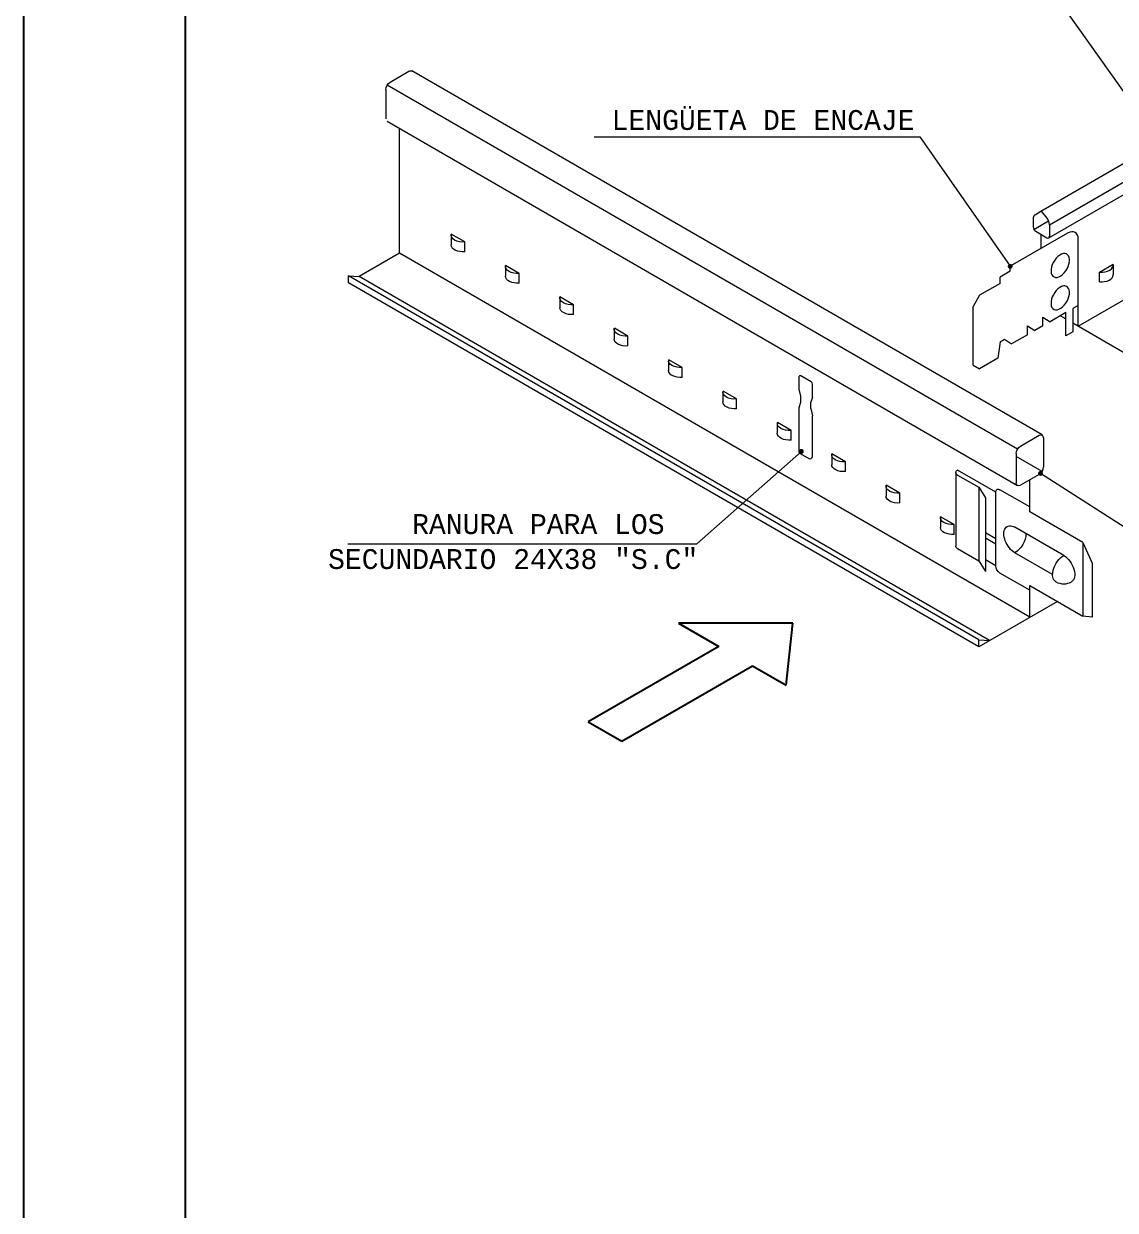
# Model space of a CAD drawing. Header units: millimetres. Extents: x 3383 to 4292, y 1469 to 1637.
# Drawn here: x 3482.1032 to 3482.3258, y 1569.3206 to 1569.5624 of the extents above; entities that cross this region are included whole.
import ezdxf
from ezdxf.enums import TextEntityAlignment as Align

# ---------------------------------------------------------------- set-up
doc = ezdxf.new("R2010")
doc.units = ezdxf.units.MM
doc.header["$LTSCALE"] = 0.0035
doc.layers.get('0').update_dxf_attribs({"lineweight": 5})
for name, color, linetype in [('LOGO_PLADUR', 7, 'Continuous'), ('MARCO', 7, 'Continuous'), ('PIEZA', 7, 'Continuous'), ('REFFORMAT', 1, 'Continuous')]:
    doc.layers.add(name, color=color, linetype=linetype)
doc.styles.get("Standard").update_dxf_attribs({"font": 'LUCON.TTF'})

# ---------------------------------------------------------------- blocks, each defined once
blk = doc.blocks.new('PP')
at = {"const_width": 0.5, "flags": 128}
blk.add_lwpolyline([(-0.25, -0.25, 1), (0.25, -0.25, 1)], format="xyb", close=True, dxfattribs=at)
blk = doc.blocks.new('A$C354F74AE')
at = {"layer": 'LOGO_PLADUR'}
for p, q in [((41.68, 24.07), (18.41, 24.1)), ((40.38, 11.41), (41.68, 24.07)), ((26.64, 19.35), (0, 3.97)), ((6.87, 0), (33.51, 15.38))]:
    blk.add_line(p, q, dxfattribs=at)
at = {"layer": 'PIEZA'}
for p, q in [((18.41, 24.1), (26.64, 19.35)), ((33.51, 15.38), (40.38, 11.41)), ((0, 3.97), (6.87, 0))]:
    blk.add_line(p, q, dxfattribs=at)

msp = doc.modelspace()

# ---------------------------------------------------------------- linework, layer by layer
for p, q in [((3482.31278, 1569.56916), (3482.33476, 1569.53822)), ((3482.31057, 1569.52425), (3482.37401, 1569.56088)), ((3482.31234, 1569.52145), (3482.37578, 1569.55808)), ((3482.31218, 1569.51876), (3482.37562, 1569.55539)), ((3482.1779, 1569.55053), (3482.18171, 1569.55273)), ((3482.31083, 1569.4786), (3482.18232, 1569.55279)), ((3482.3058, 1569.47569), (3482.17729, 1569.54989)), ((3482.17703, 1569.54903), (3482.17703, 1569.54303)), ((3482.3058, 1569.46827), (3482.17729, 1569.54247)), ((3482.1798, 1569.51563), (3482.1798, 1569.54102)), ((3482.28591, 1569.5394), (3482.30433, 1569.51298)), ((3482.31822, 1569.50081), (3482.37452, 1569.53332)), ((3482.30901, 1569.52288), (3482.30901, 1569.52102)), ((3482.30942, 1569.5235), (3482.31057, 1569.52425)), ((3482.31188, 1569.52281), (3482.31072, 1569.5242)), ((3482.30916, 1569.5205), (3482.31217, 1569.52224)), ((3482.31234, 1569.52145), (3482.31234, 1569.5191)), ((3482.19033, 1569.51934), (3482.19033, 1569.51734)), ((3482.19313, 1569.51794), (3482.19035, 1569.51954)), ((3482.19313, 1569.51594), (3482.19313, 1569.51794)), ((3482.31605, 1569.51975), (3482.30433, 1569.51298)), ((3482.30953, 1569.52012), (3482.31182, 1569.5188)), ((3482.31067, 1569.51665), (3482.31067, 1569.51946)), ((3482.31822, 1569.50081), (3482.31822, 1569.5185)), ((3482.1798, 1569.51563), (3482.17158, 1569.51088)), ((3482.30832, 1569.44144), (3482.1798, 1569.51563)), ((3482.20141, 1569.51294), (3482.20141, 1569.51094)), ((3482.20421, 1569.51154), (3482.20144, 1569.51314)), ((3482.30433, 1569.51198), (3482.30433, 1569.51298)), ((3482.32256, 1569.51182), (3482.32533, 1569.51342)), ((3482.32535, 1569.51322), (3482.32535, 1569.51122)), ((3482.29792, 1569.43684), (3482.16941, 1569.51103)), ((3482.16941, 1569.51103), (3482.17158, 1569.51088)), ((3482.16941, 1569.50963), (3482.16941, 1569.51103)), ((3482.30009, 1569.43669), (3482.17158, 1569.51088)), ((3482.20421, 1569.50954), (3482.20421, 1569.51154)), ((3482.30433, 1569.51198), (3482.30227, 1569.5108)), ((3482.30227, 1569.5095), (3482.30227, 1569.5108)), ((3482.32256, 1569.50982), (3482.32256, 1569.51182)), ((3482.29792, 1569.43544), (3482.16941, 1569.50963)), ((3482.30227, 1569.5095), (3482.29807, 1569.50707)), ((3482.2125, 1569.50654), (3482.2125, 1569.50454)), ((3482.2153, 1569.50514), (3482.21252, 1569.50674)), ((3482.29807, 1569.50707), (3482.29677, 1569.50482)), ((3482.2153, 1569.50314), (3482.2153, 1569.50514)), ((3482.29677, 1569.49282), (3482.29677, 1569.50482)), ((3482.31571, 1569.50356), (3482.31245, 1569.50167)), ((3482.31571, 1569.49878), (3482.31571, 1569.50356)), ((3482.31822, 1569.505), (3482.31713, 1569.50437)), ((3482.31713, 1569.50437), (3482.31713, 1569.4996)), ((3482.31098, 1569.50262), (3482.31245, 1569.50167)), ((3482.31098, 1569.50082), (3482.31098, 1569.50262)), ((3482.31459, 1569.50291), (3482.31571, 1569.50226)), ((3482.31713, 1569.50144), (3482.32861, 1569.49481)), ((3482.22359, 1569.50014), (3482.22359, 1569.49814)), ((3482.22638, 1569.49874), (3482.22361, 1569.50034)), ((3482.22638, 1569.49674), (3482.22638, 1569.49874)), ((3482.30786, 1569.49902), (3482.30461, 1569.49715)), ((3482.30786, 1569.50082), (3482.30933, 1569.49987)), ((3482.30786, 1569.49902), (3482.30786, 1569.50082)), ((3482.31098, 1569.50082), (3482.30933, 1569.49987)), ((3482.31713, 1569.4996), (3482.31571, 1569.49878)), ((3482.30227, 1569.4976), (3482.30184, 1569.49425)), ((3482.30227, 1569.4976), (3482.30314, 1569.4981)), ((3482.30314, 1569.4981), (3482.30461, 1569.49715)), ((3482.23467, 1569.49374), (3482.23467, 1569.49174)), ((3482.23747, 1569.49234), (3482.23469, 1569.49394)), ((3482.30184, 1569.49425), (3482.29807, 1569.49207)), ((3482.23747, 1569.49034), (3482.23747, 1569.49234)), ((3482.29677, 1569.49282), (3482.29807, 1569.49207)), ((3482.26125, 1569.49043), (3482.26125, 1569.48794)), ((3482.26377, 1569.48941), (3482.26162, 1569.49065)), ((3482.26402, 1569.48634), (3482.26402, 1569.48897)), ((3482.24576, 1569.48734), (3482.24576, 1569.48534)), ((3482.24855, 1569.48594), (3482.24578, 1569.48754)), ((3482.26125, 1569.48794), (3482.26157, 1569.48648)), ((3482.26157, 1569.48648), (3482.26157, 1569.48521)), ((3482.26402, 1569.48634), (3482.26369, 1569.48526)), ((3482.24855, 1569.48394), (3482.24855, 1569.48594)), ((3482.26157, 1569.48521), (3482.26125, 1569.48413)), ((3482.26125, 1569.48413), (3482.26125, 1569.47525)), ((3482.26369, 1569.48399), (3482.26369, 1569.48526)), ((3482.26369, 1569.48399), (3482.26402, 1569.48253)), ((3482.26402, 1569.47423), (3482.26402, 1569.48253)), ((3482.25684, 1569.48094), (3482.25684, 1569.47894)), ((3482.25964, 1569.47954), (3482.25687, 1569.48114)), ((3482.25964, 1569.47754), (3482.25964, 1569.47954)), ((3482.30641, 1569.47634), (3482.31022, 1569.47854)), ((3482.31109, 1569.47804), (3482.31109, 1569.47204)), ((3482.2404, 1569.45644), (3482.26175, 1569.47525)), ((3482.2615, 1569.47482), (3482.26327, 1569.47379)), ((3482.26793, 1569.47454), (3482.26793, 1569.47254)), ((3482.27072, 1569.47314), (3482.26795, 1569.47474)), ((3482.30555, 1569.47484), (3482.30555, 1569.46884)), ((3482.31083, 1569.47118), (3482.30555, 1569.47424)), ((3482.27072, 1569.47114), (3482.27072, 1569.47314)), ((3482.29324, 1569.47094), (3482.29324, 1569.45594)), ((3482.30139, 1569.46694), (3482.29359, 1569.47144)), ((3482.29359, 1569.47044), (3482.29792, 1569.46794)), ((3482.31022, 1569.47054), (3482.30641, 1569.46834)), ((3482.30832, 1569.46294), (3482.30832, 1569.46944)), ((3482.33114, 1569.45758), (3482.31052, 1569.47077)), ((3482.27901, 1569.46814), (3482.27901, 1569.46614)), ((3482.28181, 1569.46674), (3482.27904, 1569.46834)), ((3482.29792, 1569.46794), (3482.29927, 1569.4658)), ((3482.29792, 1569.46794), (3482.29792, 1569.45294)), ((3482.30832, 1569.46394), (3482.30225, 1569.46744)), ((3482.28181, 1569.46474), (3482.28181, 1569.46674)), ((3482.29927, 1569.4658), (3482.29927, 1569.4508)), ((3482.30139, 1569.45194), (3482.30139, 1569.46694)), ((3482.31914, 1569.45669), (3482.30832, 1569.46294)), ((3482.2901, 1569.46174), (3482.2901, 1569.45974)), ((3482.29289, 1569.46034), (3482.29012, 1569.46194)), ((3482.29289, 1569.45834), (3482.29289, 1569.46034)), ((3482.31524, 1569.45404), (3482.30529, 1569.45979)), ((3482.30139, 1569.45744), (3482.29927, 1569.45866)), ((3482.30139, 1569.45635), (3482.29927, 1569.45758)), ((3482.29359, 1569.45544), (3482.29792, 1569.45294)), ((3482.31914, 1569.45669), (3482.32102, 1569.45246)), ((3482.31914, 1569.45669), (3482.31914, 1569.44169)), ((3482.29792, 1569.45294), (3482.29927, 1569.4508)), ((3482.30139, 1569.45194), (3482.29927, 1569.45316)), ((3482.31299, 1569.45014), (3482.30529, 1569.45459)), ((3482.30832, 1569.44694), (3482.30225, 1569.45044)), ((3482.32102, 1569.45246), (3482.32102, 1569.44146)), ((3482.30832, 1569.44794), (3482.31914, 1569.44169)), ((3482.30832, 1569.44144), (3482.30832, 1569.44794)), ((3482.31395, 1569.44469), (3482.29792, 1569.43544)), ((3482.32102, 1569.44146), (3482.31914, 1569.44169)), ((3482.29792, 1569.43684), (3482.30009, 1569.43669)), ((3482.29792, 1569.43544), (3482.29792, 1569.43684))]:
    msp.add_line(p, q)
for points in [[(3482.21949, 1569.5394), (3482.28591, 1569.5394)], [(3482.16929, 1569.45644), (3482.2404, 1569.45644)]]:
    msp.add_lwpolyline(points)
for centre, radius, start, end in [((3482.2615, 1569.49043), 0.00025, 60, 180), ((3482.26352, 1569.48897), 0.0005, 0, 60), ((3482.26175, 1569.47525), 0.0005, 180, 240), ((3482.26352, 1569.47423), 0.0005, 240, 0), ((3482.31524, 1569.45144), 0.00318, 240, 300)]:
    msp.add_arc(centre, radius, start, end)
at = {"extrusion": (0, 0, -1)}
for centre, major_axis, start_param, end_param in [((3482.18171, 1569.55173), (0.00061, 0.00106), -0.785398, 0), ((3482.1779, 1569.54953), (0.00061, 0.00106), 3.926991, 5.497787), ((3482.19278, 1569.51934), (0.00245, 0), 1.428899, 3.28349), ((3482.19278, 1569.51734), (0.00245, 0), 1.428899, 3.141595), ((3482.20386, 1569.51294), (0.00245, 0), 1.428899, 3.28349), ((3482.20386, 1569.51094), (0.00245, 0), 1.428899, 3.141595), ((3482.21495, 1569.50654), (0.00245, 0), 1.428899, 3.28349), ((3482.21495, 1569.50454), (0.00245, 0), 1.428899, 3.141595), ((3482.22603, 1569.50014), (0.00245, 0), 1.428899, 3.28349), ((3482.22603, 1569.49814), (0.00245, 0), 1.428899, 3.141595), ((3482.23712, 1569.49374), (0.00245, 0), 1.428899, 3.28349), ((3482.23712, 1569.49174), (0.00245, 0), 1.428899, 3.141595), ((3482.2482, 1569.48734), (0.00245, 0), 1.428899, 3.28349), ((3482.2482, 1569.48534), (0.00245, 0), 1.428899, 3.141595), ((3482.25929, 1569.48094), (0.00245, 0), 1.428899, 3.28349), ((3482.25929, 1569.47894), (0.00245, 0), 1.428899, 3.141595), ((3482.31022, 1569.47754), (0.00061, 0.00106), -0.785398, 0.785398), ((3482.27038, 1569.47454), (0.00245, 0), 1.428899, 3.28349), ((3482.30641, 1569.47534), (0.00061, 0.00106), 3.926991, 5.497787), ((3482.27038, 1569.47254), (0.00245, 0), 1.428899, 3.141595), ((3482.31022, 1569.47154), (-0.00061, -0.00106), 3.926991, 5.497787), ((3482.29446, 1569.47094), (0.00122, 0), 2.356194, 3.926991), ((3482.28146, 1569.46814), (0.00245, 0), 1.428899, 3.28349), ((3482.30225, 1569.46644), (0.00061, -0.00106), 2.356194, 3.926991), ((3482.30641, 1569.46934), (-0.00061, -0.00106), 5.497787, 7.068583), ((3482.28146, 1569.46614), (0.00245, 0), 1.428899, 3.141595), ((3482.29255, 1569.46174), (0.00245, 0), 1.428899, 3.28349), ((3482.29255, 1569.45974), (0.00245, 0), 1.428899, 3.141595), ((3482.30529, 1569.45719), (0.00159, -0.00276), 0.785398, 3.926991), ((3482.30529, 1569.45719), (-0.00159, -0.00276), 3.926991, 5.497787), ((3482.29446, 1569.45594), (0.00122, 0), 2.356194, 3.141593), ((3482.31524, 1569.45144), (-0.00159, -0.00276), 6.283185, 8.63938), ((3482.31524, 1569.45144), (0.00159, -0.00276), 3.926991, 6.283185), ((3482.30225, 1569.45144), (0.00061, -0.00106), 0.785398, 2.356194)]:
    msp.add_ellipse(centre, major_axis=major_axis, ratio=0.57735, start_param=start_param, end_param=end_param, dxfattribs=at)
for centre, major_axis, ratio, start_param, end_param in [((3482.30953, 1569.52258), (0.000081, 0.000964), 0.581992, 0.331059, 1.303556), ((3482.31063, 1569.52417), (-0.000101, 0.000057), 0.666856, 4.155116, 5.689087), ((3482.31182, 1569.52168), (-0.00025, 0.00131), 0.363072, 4.472452, 5.683354), ((3482.30953, 1569.52072), (0.000367, -0.000636), 0.57735, 3.926991, 5.497787), ((3482.31605, 1569.51725), (-0.00153, -0.00265), 0.57735, 2.356194, 3.926991), ((3482.31182, 1569.5194), (0.000367, -0.000636), 0.57735, 5.497787, 7.068583), ((3482.31454, 1569.51315), (-0.00133, -0.00231), 0.57735, 2.216409, 8.496889), ((3482.3229, 1569.51322), (-0.00245, 0), 0.57735, 1.428899, 3.28349), ((3482.3229, 1569.51122), (-0.00245, 0), 0.57735, 1.428899, 3.141595), ((3482.31454, 1569.50655), (-0.00133, -0.00231), 0.57735, 2.216409, 8.496889)]:
    msp.add_ellipse(centre, major_axis=major_axis, ratio=ratio, start_param=start_param, end_param=end_param)
at = {"layer": 'MARCO', "flags": 128}
msp.add_lwpolyline([(3482.68617, 1569.87875), (3482.68617, 1569.1298), (3482.13617, 1569.1298), (3482.13617, 1569.87875), (3482.68617, 1569.87875)], dxfattribs=at)
at = {"layer": 'REFFORMAT'}
msp.add_lwpolyline([(3482.69717, 1569.91875), (3482.69717, 1569.07875), (3482.10317, 1569.07875), (3482.10317, 1569.91875)], close=True, dxfattribs=at)

# ---------------------------------------------------------------- block references
at = {"xscale": 0.00100000000000019, "yscale": 0.00100000000000019, "zscale": 0.00100000000000019}
for name, p in [('PP', (3482.30433, 1569.51323)), ('PP', (3482.26175, 1569.4755)), ('PP', (3482.31052, 1569.47102)), ('A$C354F74AE', (3482.2183, 1569.41617))]:
    msp.add_blockref(name, p, dxfattribs=at)

# ---------------------------------------------------------------- texts
for s, p in [('LENGÜETA DE ENCAJE', (3482.28482, 1569.54078)), ('RANURA PARA LOS', (3482.23385, 1569.45842)), ('SECUNDARIO 24X38 "S.C"', (3482.24073, 1569.45129))]:
    msp.add_text(s, height=0.00405).set_placement(p, align=Align.RIGHT)

doc.saveas('drawing.dxf')
